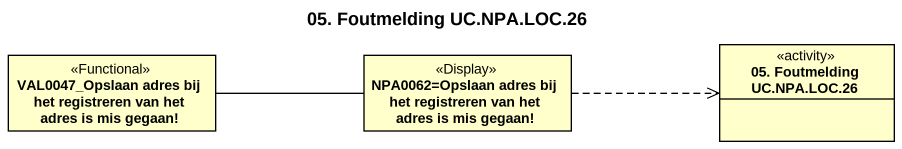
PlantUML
@startuml
title 05. Foutmelding UC.NPA.LOC.26
hide circle
hide empty members
class "VAL0047_Opslaan adres bij het registreren van het adres is mis gegaan!" as VAL0047_Opslaan_adres_bij <<Functional>>
class "NPA0062=Opslaan adres bij het registreren van het adres is mis gegaan!" as NPA0062_Opslaan_adres_bij <<Display>>
class "05. Foutmelding UC.NPA.LOC.26" as c05_Foutmelding_UC_NPA_LOC_26 <<activity>>
VAL0047_Opslaan_adres_bij -right- NPA0062_Opslaan_adres_bij
NPA0062_Opslaan_adres_bij .right.> c05_Foutmelding_UC_NPA_LOC_26
@enduml
